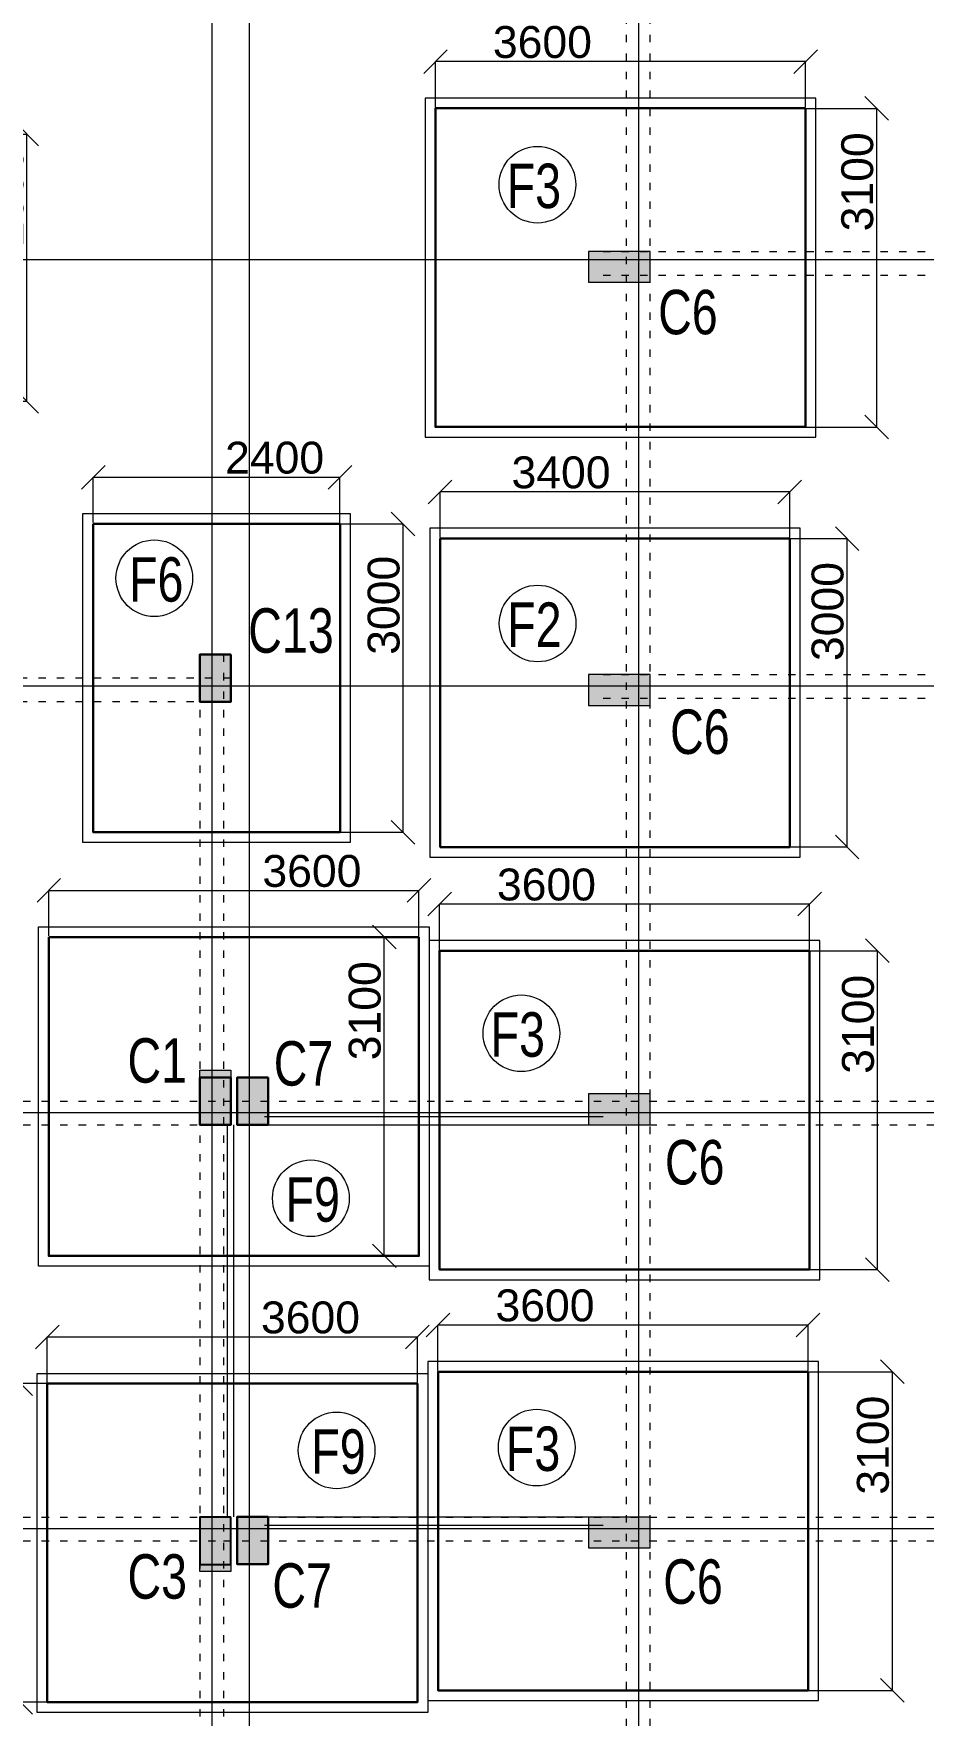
# Model space of a CAD drawing. Header units: inches. Extents: x 719368 to 9005052, y -3573818 to 446967.
# Drawn here: x 4516141 to 4524795, y -1782651 to -1766292 of the extents above; entities that cross this region are included whole.
import ezdxf

# ---------------------------------------------------------------- set-up
doc = ezdxf.new("R2010")
doc.units = ezdxf.units.IN
doc.header["$LTSCALE"] = 20
doc.header["$MEASUREMENT"] = 0
doc.header["$PDMODE"] = 3
doc.linetypes.add('ACAD_ISO03W100', pattern=[30, 12, -18])
doc.linetypes.add('CENTER', pattern=[2, 1.25, -0.25, 0.25, -0.25])
doc.layers.get('Defpoints').update_dxf_attribs({"lineweight": 25})
for name, color, linetype, lineweight in [('COL.FILL', 6, 'Continuous', 20), ('COLUMN', 2, 'Continuous', 25), ('DIM', 7, 'Continuous', 13), ('Expansion joint', 22, 'Continuous', 13), ('FOOTING', 73, 'Continuous', 30), ('GRID', 202, 'CENTER', 5), ('HACHE', 6, 'Continuous', 9), ('hatch', 6, 'Continuous', 0), ('HIDDEN', 181, 'ACAD_ISO03W100', 18), ('Railing', 34, 'Continuous', 20), ('STAIR', 4, 'Continuous', 25), ('WALL', 1, 'Continuous', 18)]:
    doc.layers.add(name, color=color, linetype=linetype, lineweight=lineweight)
doc.styles.add('BOLD', font='arial.ttf')
doc.styles.add('DIM SUMBI', font='arial.ttf')
doc.dimstyles.new('PL1', dxfattribs={"dimtxt": 275, "dimasz": 230, "dimexe": 0.18, "dimexo": 12, "dimgap": 30, "dimtad": 1, "dimjust": 1, "dimdec": 0, "dimzin": 0, "dimdsep": 46, "dimtxsty": 'BOLD', "dimblk": 'OBLIQUE', "dimcen": 0.09, "dimclrd": 256, "dimclre": 256, "dimadec": 0, "dimazin": 0, "dimtfac": 1, "dimtdec": 0, "dimtofl": 0, "dimtmove": 0, "dimatfit": 3, "dimfxl": 0, "dimtolj": 1, "dimtzin": 0, "dimlwd": -1, "dimlwe": -1, "dimarcsym": 0})

# ---------------------------------------------------------------- blocks, each defined once
blk = doc.blocks.new('COLUMN 546')
at = {"layer": 'hatch'}
h = blk.add_hatch(color=0, dxfattribs=at)
h.dxf.hatch_style = 1
h.paths.add_polyline_path([(-0.035, 0), (0.265, 0), (0.265, 0.46), (-0.035, 0.46)])
at = {"layer": 'COLUMN'}
for p, q in [((0.265, 0.46), (-0.035, 0.46)), ((-0.035, 0.46), (-0.035, 0)), ((0.265, 0), (0.265, 0.46)), ((-0.035, 0), (0.265, 0))]:
    blk.add_line(p, q, dxfattribs=at)
blk = doc.blocks.new('_Oblique')
at = {"layer": 'STAIR', "color": 0, "lineweight": -2}
blk.add_line((-0.5, -0.5), (0.5, 0.5), dxfattribs=at)
blk = doc.blocks.new('*D362')
at = {"layer": 'Defpoints', "color": 0, "transparency": 16777216}
for p in [(4514674, -1767269), (4516075, -1767269), (4515174, -1769869)]:
    blk.add_point(p, dxfattribs=at)
at = {"layer": 'DIM', "transparency": 16777216}
for p, q in [((4514686, -1767269), (4516075, -1767269)), ((4516075, -1769869), (4516075, -1767269)), ((4515186, -1769869), (4516075, -1769869))]:
    blk.add_line(p, q, dxfattribs=at)
at = {"layer": 'DIM', "transparency": 16777216, "xscale": 230, "yscale": 230, "zscale": 230}
for p, rotation in [((4516075, -1767269), 90), ((4516075, -1769869), 270)]:
    blk.add_blockref('_Oblique', p, dxfattribs=dict(at, rotation=rotation))
at = {"layer": 'DIM', "color": 0, "transparency": 16777216, "insert": (4515887, -1767879), "char_height": 310, "attachment_point": 5, "rotation": 90, "style": 'BOLD'}
blk.add_mtext('\\A1;2600', dxfattribs=at)
blk = doc.blocks.new('*D371')
at = {"layer": 'Defpoints', "color": 0, "transparency": 16777216}
for p in [(4519121, -1770607), (4516721, -1771061), (4519121, -1771061)]:
    blk.add_point(p, dxfattribs=at)
at = {"layer": 'DIM', "transparency": 16777216}
for p, q in [((4516721, -1771049), (4516721, -1770607)), ((4516721, -1770607), (4519121, -1770607)), ((4519121, -1771049), (4519121, -1770607))]:
    blk.add_line(p, q, dxfattribs=at)
at = {"layer": 'DIM', "transparency": 16777216, "xscale": 230, "yscale": 230, "zscale": 230, "rotation": 180}
blk.add_blockref('_Oblique', (4516721, -1770607), dxfattribs=at)
at = {"layer": 'DIM', "transparency": 16777216, "xscale": 230, "yscale": 230, "zscale": 230}
blk.add_blockref('_Oblique', (4519121, -1770607), dxfattribs=at)
at = {"layer": 'DIM', "color": 0, "transparency": 16777216, "insert": (4518485, -1770419), "char_height": 310, "attachment_point": 5, "style": 'BOLD'}
blk.add_mtext('\\A1;2400', dxfattribs=at)
blk = doc.blocks.new('*D372')
at = {"layer": 'Defpoints', "color": 0, "transparency": 16777216}
for p in [(4518361, -1771061), (4519735, -1771061), (4518596, -1774061)]:
    blk.add_point(p, dxfattribs=at)
at = {"layer": 'DIM', "transparency": 16777216}
for p, q in [((4518373, -1771061), (4519735, -1771061)), ((4519735, -1774061), (4519735, -1771061)), ((4518608, -1774061), (4519735, -1774061))]:
    blk.add_line(p, q, dxfattribs=at)
at = {"layer": 'DIM', "transparency": 16777216, "xscale": 230, "yscale": 230, "zscale": 230}
for p, rotation in [((4519735, -1771061), 90), ((4519735, -1774061), 270)]:
    blk.add_blockref('_Oblique', p, dxfattribs=dict(at, rotation=rotation))
at = {"layer": 'DIM', "color": 0, "transparency": 16777216, "insert": (4519547, -1771853), "char_height": 310, "attachment_point": 5, "rotation": 90, "style": 'BOLD'}
blk.add_mtext('\\A1;3000', dxfattribs=at)
blk = doc.blocks.new('*D515')
at = {"layer": 'Defpoints', "color": 0, "transparency": 16777216}
for p in [(4520050, -1766565), (4520050, -1767019), (4523650, -1767019)]:
    blk.add_point(p, dxfattribs=at)
at = {"layer": 'DIM', "transparency": 16777216}
for p, q in [((4520050, -1767007), (4520050, -1766564)), ((4523650, -1766565), (4520050, -1766565)), ((4523650, -1767007), (4523650, -1766564))]:
    blk.add_line(p, q, dxfattribs=at)
at = {"layer": 'DIM', "transparency": 16777216, "xscale": 230, "yscale": 230, "zscale": 230, "rotation": 180}
blk.add_blockref('_Oblique', (4520050, -1766565), dxfattribs=at)
at = {"layer": 'DIM', "transparency": 16777216, "xscale": 230, "yscale": 230, "zscale": 230}
blk.add_blockref('_Oblique', (4523650, -1766565), dxfattribs=at)
at = {"layer": 'DIM', "color": 0, "transparency": 16777216, "insert": (4521090, -1766376), "char_height": 310, "attachment_point": 5, "style": 'BOLD'}
blk.add_mtext('\\A1;3600', dxfattribs=at)
blk = doc.blocks.new('*D516')
at = {"layer": 'Defpoints', "color": 0, "transparency": 16777216}
for p in [(4523346, -1767019), (4524342, -1767019), (4523314, -1770119)]:
    blk.add_point(p, dxfattribs=at)
at = {"layer": 'DIM', "transparency": 16777216}
for p, q in [((4523358, -1767019), (4524343, -1767019)), ((4524342, -1770119), (4524342, -1767019)), ((4523326, -1770119), (4524343, -1770119))]:
    blk.add_line(p, q, dxfattribs=at)
at = {"layer": 'DIM', "transparency": 16777216, "xscale": 230, "yscale": 230, "zscale": 230}
for p, rotation in [((4524342, -1767019), 90), ((4524342, -1770119), 270)]:
    blk.add_blockref('_Oblique', p, dxfattribs=dict(at, rotation=rotation))
at = {"layer": 'DIM', "color": 0, "transparency": 16777216, "insert": (4524154, -1767734), "char_height": 310, "attachment_point": 5, "rotation": 90, "style": 'BOLD'}
blk.add_mtext('\\A1;3100', dxfattribs=at)
blk = doc.blocks.new('*D535')
at = {"layer": 'Defpoints', "color": 0, "transparency": 16777216}
for p in [(4520095, -1770750), (4520095, -1771204), (4523495, -1771204)]:
    blk.add_point(p, dxfattribs=at)
at = {"layer": 'DIM', "transparency": 16777216}
for p, q in [((4520095, -1771192), (4520095, -1770750)), ((4523495, -1770750), (4520095, -1770750)), ((4523495, -1771192), (4523495, -1770750))]:
    blk.add_line(p, q, dxfattribs=at)
at = {"layer": 'DIM', "transparency": 16777216, "xscale": 230, "yscale": 230, "zscale": 230, "rotation": 180}
blk.add_blockref('_Oblique', (4520095, -1770750), dxfattribs=at)
at = {"layer": 'DIM', "transparency": 16777216, "xscale": 230, "yscale": 230, "zscale": 230}
blk.add_blockref('_Oblique', (4523495, -1770750), dxfattribs=at)
at = {"layer": 'DIM', "color": 0, "transparency": 16777216, "insert": (4521271, -1770562), "char_height": 310, "attachment_point": 5, "style": 'BOLD'}
blk.add_mtext('\\A1;3400', dxfattribs=at)
blk = doc.blocks.new('*D536')
at = {"layer": 'Defpoints', "color": 0, "transparency": 16777216}
for p in [(4523150, -1771204), (4524054, -1771204), (4522989, -1774204)]:
    blk.add_point(p, dxfattribs=at)
at = {"layer": 'DIM', "transparency": 16777216}
for p, q in [((4523162, -1771204), (4524054, -1771204)), ((4524054, -1774204), (4524054, -1771204)), ((4523001, -1774204), (4524054, -1774204))]:
    blk.add_line(p, q, dxfattribs=at)
at = {"layer": 'DIM', "transparency": 16777216, "xscale": 230, "yscale": 230, "zscale": 230}
for p, rotation in [((4524054, -1771204), 90), ((4524054, -1774204), 270)]:
    blk.add_blockref('_Oblique', p, dxfattribs=dict(at, rotation=rotation))
at = {"layer": 'DIM', "color": 0, "transparency": 16777216, "insert": (4523865, -1771914), "char_height": 310, "attachment_point": 5, "rotation": 90, "style": 'BOLD'}
blk.add_mtext('\\A1;3000', dxfattribs=at)
blk = doc.blocks.new('*D543')
at = {"layer": 'Defpoints', "color": 0, "transparency": 16777216}
for p in [(4520089, -1774760), (4520089, -1775214), (4523689, -1775214)]:
    blk.add_point(p, dxfattribs=at)
at = {"layer": 'DIM', "transparency": 16777216}
for p, q in [((4520089, -1775202), (4520089, -1774759)), ((4523689, -1774760), (4520089, -1774760)), ((4523689, -1775202), (4523689, -1774759))]:
    blk.add_line(p, q, dxfattribs=at)
at = {"layer": 'DIM', "transparency": 16777216, "xscale": 230, "yscale": 230, "zscale": 230, "rotation": 180}
blk.add_blockref('_Oblique', (4520089, -1774760), dxfattribs=at)
at = {"layer": 'DIM', "transparency": 16777216, "xscale": 230, "yscale": 230, "zscale": 230}
blk.add_blockref('_Oblique', (4523689, -1774760), dxfattribs=at)
at = {"layer": 'DIM', "color": 0, "transparency": 16777216, "insert": (4521129, -1774571), "char_height": 310, "attachment_point": 5, "style": 'BOLD'}
blk.add_mtext('\\A1;3600', dxfattribs=at)
blk = doc.blocks.new('*D544')
at = {"layer": 'Defpoints', "color": 0, "transparency": 16777216}
for p in [(4523217, -1775214), (4524349, -1775214), (4523262, -1778314)]:
    blk.add_point(p, dxfattribs=at)
at = {"layer": 'DIM', "transparency": 16777216}
for p, q in [((4523229, -1775214), (4524349, -1775214)), ((4524349, -1778314), (4524349, -1775214)), ((4523274, -1778314), (4524349, -1778314))]:
    blk.add_line(p, q, dxfattribs=at)
at = {"layer": 'DIM', "transparency": 16777216, "xscale": 230, "yscale": 230, "zscale": 230}
for p, rotation in [((4524349, -1775214), 90), ((4524349, -1778314), 270)]:
    blk.add_blockref('_Oblique', p, dxfattribs=dict(at, rotation=rotation))
at = {"layer": 'DIM', "color": 0, "transparency": 16777216, "insert": (4524161, -1775929), "char_height": 310, "attachment_point": 5, "rotation": 90, "style": 'BOLD'}
blk.add_mtext('\\A1;3100', dxfattribs=at)
blk = doc.blocks.new('*D551')
at = {"layer": 'Defpoints', "color": 0, "transparency": 16777216}
for p in [(4520074, -1778854), (4520074, -1779308), (4523674, -1779308)]:
    blk.add_point(p, dxfattribs=at)
at = {"layer": 'DIM', "transparency": 16777216}
for p, q in [((4520074, -1779296), (4520074, -1778854)), ((4523674, -1778854), (4520074, -1778854)), ((4523674, -1779296), (4523674, -1778854))]:
    blk.add_line(p, q, dxfattribs=at)
at = {"layer": 'DIM', "transparency": 16777216, "xscale": 230, "yscale": 230, "zscale": 230, "rotation": 180}
blk.add_blockref('_Oblique', (4520074, -1778854), dxfattribs=at)
at = {"layer": 'DIM', "transparency": 16777216, "xscale": 230, "yscale": 230, "zscale": 230}
blk.add_blockref('_Oblique', (4523674, -1778854), dxfattribs=at)
at = {"layer": 'DIM', "color": 0, "transparency": 16777216, "insert": (4521115, -1778665), "char_height": 310, "attachment_point": 5, "style": 'BOLD'}
blk.add_mtext('\\A1;3600', dxfattribs=at)
blk = doc.blocks.new('*D552')
at = {"layer": 'Defpoints', "color": 0, "transparency": 16777216}
for p in [(4516014, -1779424), (4517116, -1779424), (4517247, -1782524)]:
    blk.add_point(p, dxfattribs=at)
at = {"layer": 'DIM', "transparency": 16777216}
for p, q in [((4517104, -1779424), (4516014, -1779424)), ((4516014, -1782524), (4516014, -1779424)), ((4517235, -1782524), (4516014, -1782524))]:
    blk.add_line(p, q, dxfattribs=at)
at = {"layer": 'DIM', "transparency": 16777216, "xscale": 230, "yscale": 230, "zscale": 230}
for p, rotation in [((4516014, -1779424), 90), ((4516014, -1782524), 270)]:
    blk.add_blockref('_Oblique', p, dxfattribs=dict(at, rotation=rotation))
at = {"layer": 'DIM', "color": 0, "transparency": 16777216, "insert": (4515826, -1780139), "char_height": 310, "attachment_point": 5, "rotation": 90, "style": 'BOLD'}
blk.add_mtext('\\A1;3100', dxfattribs=at)
blk = doc.blocks.new('*D575')
at = {"layer": 'Defpoints', "color": 0, "transparency": 16777216}
for p in [(4519874, -1778970), (4516274, -1779424), (4519874, -1779424)]:
    blk.add_point(p, dxfattribs=at)
at = {"layer": 'DIM', "transparency": 16777216}
for p, q in [((4516274, -1779412), (4516274, -1778970)), ((4516274, -1778970), (4519874, -1778970)), ((4519874, -1779412), (4519874, -1778970))]:
    blk.add_line(p, q, dxfattribs=at)
at = {"layer": 'DIM', "transparency": 16777216, "xscale": 230, "yscale": 230, "zscale": 230, "rotation": 180}
blk.add_blockref('_Oblique', (4516274, -1778970), dxfattribs=at)
at = {"layer": 'DIM', "transparency": 16777216, "xscale": 230, "yscale": 230, "zscale": 230}
blk.add_blockref('_Oblique', (4519874, -1778970), dxfattribs=at)
at = {"layer": 'DIM', "color": 0, "transparency": 16777216, "insert": (4518834, -1778782), "char_height": 310, "attachment_point": 5, "style": 'BOLD'}
blk.add_mtext('\\A1;3600', dxfattribs=at)
blk = doc.blocks.new('*D576')
at = {"layer": 'Defpoints', "color": 0, "transparency": 16777216}
for p in [(4523658, -1779308), (4524494, -1779308), (4523527, -1782408)]:
    blk.add_point(p, dxfattribs=at)
at = {"layer": 'DIM', "transparency": 16777216}
for p, q in [((4523670, -1779308), (4524494, -1779308)), ((4524494, -1782408), (4524494, -1779308)), ((4523539, -1782408), (4524494, -1782408))]:
    blk.add_line(p, q, dxfattribs=at)
at = {"layer": 'DIM', "transparency": 16777216, "xscale": 230, "yscale": 230, "zscale": 230}
for p, rotation in [((4524494, -1779308), 90), ((4524494, -1782408), 270)]:
    blk.add_blockref('_Oblique', p, dxfattribs=dict(at, rotation=rotation))
at = {"layer": 'DIM', "color": 0, "transparency": 16777216, "insert": (4524306, -1780023), "char_height": 310, "attachment_point": 5, "rotation": 90, "style": 'BOLD'}
blk.add_mtext('\\A1;3100', dxfattribs=at)
blk = doc.blocks.new('*D577')
at = {"layer": 'Defpoints', "color": 0, "transparency": 16777216}
for p in [(4519889, -1774627), (4516289, -1775081), (4519889, -1775081)]:
    blk.add_point(p, dxfattribs=at)
at = {"layer": 'DIM', "transparency": 16777216}
for p, q in [((4516289, -1775069), (4516289, -1774627)), ((4516289, -1774627), (4519889, -1774627)), ((4519889, -1775069), (4519889, -1774627))]:
    blk.add_line(p, q, dxfattribs=at)
at = {"layer": 'DIM', "transparency": 16777216, "xscale": 230, "yscale": 230, "zscale": 230, "rotation": 180}
blk.add_blockref('_Oblique', (4516289, -1774627), dxfattribs=at)
at = {"layer": 'DIM', "transparency": 16777216, "xscale": 230, "yscale": 230, "zscale": 230}
blk.add_blockref('_Oblique', (4519889, -1774627), dxfattribs=at)
at = {"layer": 'DIM', "color": 0, "transparency": 16777216, "insert": (4518848, -1774439), "char_height": 310, "attachment_point": 5, "style": 'BOLD'}
blk.add_mtext('\\A1;3600', dxfattribs=at)
blk = doc.blocks.new('*D578')
at = {"layer": 'Defpoints', "color": 0, "transparency": 16777216}
for p in [(4518716, -1775081), (4519552, -1775081), (4518584, -1778181)]:
    blk.add_point(p, dxfattribs=at)
at = {"layer": 'DIM', "transparency": 16777216}
for p, q in [((4518728, -1775081), (4519552, -1775081)), ((4519552, -1778181), (4519552, -1775081)), ((4518596, -1778181), (4519552, -1778181))]:
    blk.add_line(p, q, dxfattribs=at)
at = {"layer": 'DIM', "transparency": 16777216, "xscale": 230, "yscale": 230, "zscale": 230}
for p, rotation in [((4519552, -1775081), 90), ((4519552, -1778181), 270)]:
    blk.add_blockref('_Oblique', p, dxfattribs=dict(at, rotation=rotation))
at = {"layer": 'DIM', "color": 0, "transparency": 16777216, "insert": (4519363, -1775797), "char_height": 310, "attachment_point": 5, "rotation": 90, "style": 'BOLD'}
blk.add_mtext('\\A1;3100', dxfattribs=at)

msp = doc.modelspace()

# ---------------------------------------------------------------- hatches: boundary and pattern name
at = {"layer": 'COL.FILL'}
for points in [[(4522139.2, -1768411.1), (4522139.2, -1768711.1), (4521539.2, -1768711.1), (4521539.2, -1768411.1)], [(4518059.2, -1772331.1), (4517759.2, -1772331.1), (4517759.2, -1772791.1), (4518059.2, -1772791.1)], [(4522139.2, -1772526.1), (4522139.2, -1772826.1), (4521539.2, -1772826.1), (4521539.2, -1772526.1)], [(4518059.2, -1776376.1), (4517759.2, -1776376.1), (4517759.2, -1776906.1), (4518059.2, -1776906.1)], [(4518421.2, -1776446.1), (4518121.2, -1776446.1), (4518121.2, -1776906.1), (4518421.2, -1776906.1)], [(4522139.2, -1776606.1), (4522139.2, -1776906.1), (4521539.2, -1776906.1), (4521539.2, -1776606.1)], [(4518059.2, -1780722.6), (4517759.2, -1780722.6), (4517759.2, -1781252.6), (4518059.2, -1781252.6)], [(4518421.2, -1780721.1), (4518121.2, -1780721.1), (4518121.2, -1781181.1), (4518421.2, -1781181.1)], [(4522139.2, -1780722.6), (4522139.2, -1781022.6), (4521539.2, -1781022.6), (4521539.2, -1780722.6)]]:
    msp.add_hatch(color=256, dxfattribs=at).paths.add_polyline_path(points)
at = {"layer": 'COLUMN'}
for points in [[(4517759.2, -1772331.1), (4518059.2, -1772331.1), (4518059.2, -1772791.1), (4517759.2, -1772791.1)], [(4517759.2, -1776446.1), (4518059.2, -1776446.1), (4518059.2, -1776906.1), (4517759.2, -1776906.1)], [(4518121.2, -1776446.1), (4518421.2, -1776446.1), (4518421.2, -1776906.1), (4518121.2, -1776906.1)], [(4517759.2, -1780722.6), (4518059.2, -1780722.6), (4518059.2, -1781182.6), (4517759.2, -1781182.6)], [(4518121.2, -1780721.1), (4518421.2, -1780721.1), (4518421.2, -1781181.1), (4518121.2, -1781181.1)]]:
    msp.add_hatch(color=256, dxfattribs=at).paths.add_polyline_path(points)

# ---------------------------------------------------------------- linework, layer by layer
at = {"layer": 'COL.FILL'}
for points in [[(4522139.2, -1768711.1), (4522139.2, -1768411.1), (4521539.2, -1768411.1), (4521539.2, -1768711.1)], [(4517759.2, -1772331.1), (4518059.2, -1772331.1), (4518059.2, -1772791.1), (4517759.2, -1772791.1)], [(4522139.2, -1772826.1), (4522139.2, -1772526.1), (4521539.2, -1772526.1), (4521539.2, -1772826.1)], [(4517759.2, -1776376.1), (4518059.2, -1776376.1), (4518059.2, -1776906.1), (4517759.2, -1776906.1)], [(4518121.2, -1776446.1), (4518421.2, -1776446.1), (4518421.2, -1776906.1), (4518121.2, -1776906.1)], [(4522139.2, -1776906.1), (4522139.2, -1776606.1), (4521539.2, -1776606.1), (4521539.2, -1776906.1)], [(4517759.2, -1780722.6), (4518059.2, -1780722.6), (4518059.2, -1781252.6), (4517759.2, -1781252.6)], [(4518121.2, -1780721.1), (4518421.2, -1780721.1), (4518421.2, -1781181.1), (4518121.2, -1781181.1)], [(4522139.2, -1781022.6), (4522139.2, -1780722.6), (4521539.2, -1780722.6), (4521539.2, -1781022.6)]]:
    msp.add_lwpolyline(points, close=True, dxfattribs=at)
at = {"layer": 'COLUMN'}
for points in [[(4518059.2, -1772331.1), (4517759.2, -1772331.1), (4517759.2, -1772791.1), (4518059.2, -1772791.1)], [(4518059.2, -1776446.1), (4517759.2, -1776446.1), (4517759.2, -1776906.1), (4518059.2, -1776906.1)], [(4518421.2, -1776446.1), (4518121.2, -1776446.1), (4518121.2, -1776906.1), (4518421.2, -1776906.1)], [(4518059.2, -1780722.6), (4517759.2, -1780722.6), (4517759.2, -1781182.6), (4518059.2, -1781182.6)], [(4518421.2, -1780721.1), (4518121.2, -1780721.1), (4518121.2, -1781181.1), (4518421.2, -1781181.1)]]:
    msp.add_lwpolyline(points, close=True, dxfattribs=at)
at = {"layer": 'DIM'}
for centre in [(4521041.6, -1767761.8), (4517315.1, -1771590), (4521043.4, -1772030), (4520885.3, -1776016.5), (4518837.8, -1777621.5), (4519088.3, -1780073.5), (4521034.1, -1780046)]:
    msp.add_circle(centre, 372.8, dxfattribs=at)
at = {"layer": 'Expansion joint', "linetype": 'ByBlock', "ltscale": 0.05}
for p, q in [((4518024.2, -1776906.1), (4518024.2, -1780721.1)), ((4518086.2, -1776906.1), (4518086.2, -1780721.1))]:
    msp.add_line(p, q, dxfattribs=at)
at = {"layer": 'FOOTING'}
for points in [[(4523649.7, -1767018.6), (4520049.7, -1767018.6), (4520049.7, -1770118.6), (4523649.7, -1770118.6)], [(4516721.2, -1771061.1), (4519121.2, -1771061.1), (4519121.2, -1774061.1), (4516721.2, -1774061.1)], [(4523495.5, -1771204.2), (4520095.5, -1771204.2), (4520095.5, -1774204.2), (4523495.5, -1774204.2)], [(4516288.7, -1775081.5), (4519888.7, -1775081.5), (4519888.7, -1778181.5), (4516288.7, -1778181.5)], [(4523688.7, -1775213.6), (4520088.7, -1775213.6), (4520088.7, -1778313.6), (4523688.7, -1778313.6)], [(4523674.3, -1779307.8), (4520074.3, -1779307.8), (4520074.3, -1782407.8), (4523674.3, -1782407.8)], [(4516274.3, -1779423.9), (4519874.3, -1779423.9), (4519874.3, -1782523.9), (4516274.3, -1782523.9)]]:
    msp.add_lwpolyline(points, close=True, dxfattribs=at)
at = {"layer": 'GRID', "lineweight": 18, "ltscale": 0.05}
for p, q in [((4522024.2, -1750326.2), (4522024.2, -1799128.2)), ((4517874.2, -1752033.1), (4517874.2, -1799128.2)), ((4518236.2, -1752022.4), (4518236.2, -1799128.2)), ((4540972, -1768491.1), (4468546.8, -1768491.1)), ((4540972, -1772641.1), (4468546.8, -1772641.1)), ((4540972, -1776791.1), (4468546.8, -1776791.1)), ((4540972, -1780837.6), (4468546.8, -1780837.6))]:
    msp.add_line(p, q, dxfattribs=at)
at = {"layer": 'HACHE'}
for points in [[(4523749.7, -1766918.6), (4519949.7, -1766918.6), (4519949.7, -1770218.6), (4523749.7, -1770218.6)], [(4516621.2, -1770961.1), (4519221.2, -1770961.1), (4519221.2, -1774161.1), (4516621.2, -1774161.1)], [(4523595.5, -1771104.2), (4519995.5, -1771104.2), (4519995.5, -1774304.2), (4523595.5, -1774304.2)], [(4516188.7, -1774981.5), (4519988.7, -1774981.5), (4519988.7, -1778281.5), (4516188.7, -1778281.5)], [(4523788.7, -1775113.6), (4519988.7, -1775113.6), (4519988.7, -1778413.6), (4523788.7, -1778413.6)], [(4523774.3, -1779207.8), (4519974.3, -1779207.8), (4519974.3, -1782507.8), (4523774.3, -1782507.8)], [(4516174.3, -1779323.9), (4519974.3, -1779323.9), (4519974.3, -1782623.9), (4516174.3, -1782623.9)]]:
    msp.add_lwpolyline(points, close=True, dxfattribs=at)
at = {"layer": 'HIDDEN', "linetype": 'ACAD_ISO03W100', "ltscale": 0.3}
for p, q in [((4521909.2, -1797516.1), (4521909.2, -1755961.1)), ((4522139.2, -1797516.1), (4522139.2, -1755961.1)), ((4521679.2, -1768411.1), (4538409.2, -1768411.1)), ((4521679.2, -1768641.1), (4538409.2, -1768641.1)), ((4517759.2, -1772331.1), (4517759.2, -1786951.1)), ((4517989.2, -1772331.1), (4517989.2, -1786951.1)), ((4518059.2, -1772561.1), (4507459.2, -1772561.1)), ((4521679.2, -1772526.1), (4537949.2, -1772526.1)), ((4521679.2, -1772756.1), (4537949.2, -1772756.1)), ((4518059.2, -1772791.1), (4507459.2, -1772791.1)), ((4492999.2, -1776676.1), (4518059.2, -1776676.1)), ((4517989.2, -1776676.1), (4537949.2, -1776676.1)), ((4492999.2, -1776906.1), (4518059.2, -1776906.1)), ((4517989.2, -1776906.1), (4537949.2, -1776906.1)), ((4492999.2, -1780722.6), (4518059.2, -1780722.6)), ((4517989.2, -1780722.6), (4537949.2, -1780722.6)), ((4492999.2, -1780952.6), (4518059.2, -1780952.6)), ((4517989.2, -1780952.6), (4537949.2, -1780952.6))]:
    msp.add_line(p, q, dxfattribs=at)
at = {"layer": 'Railing', "linetype": 'ByBlock', "ltscale": 0.05}
for p, q in [((4518386.2, -1776826.1), (4521679.2, -1776826.1)), ((4518386.2, -1776906.1), (4521679.2, -1776906.1)), ((4518386.2, -1780721.1), (4521679.2, -1780721.1)), ((4518386.2, -1780801.1), (4521679.2, -1780801.1))]:
    msp.add_line(p, q, dxfattribs=at)

# ---------------------------------------------------------------- block references
at = {"layer": 'WALL', "color": 7, "extrusion": (0, 0, -1), "xscale": 1000, "yscale": 1000, "zscale": -1000}
for p in [(-4518024.2, -1772791.1), (-4518024.2, -1776906.1), (-4518386.2, -1776906.1), (-4518386.2, -1776906.1), (-4518386.2, -1781181.1), (-4518386.2, -1781181.1)]:
    msp.add_blockref('COLUMN 546', p, dxfattribs=at)
at = {"layer": 'WALL', "color": 7, "extrusion": (0, 0, -1), "yscale": 1000, "zscale": -1000, "rotation": 180}
for p, xscale in [((-4518024.2, -1772331.1), -1000), ((-4517794.2, -1772331.1), 1000), ((-4518024.2, -1776446.1), -1000), ((-4518386.2, -1776446.1), -1000), ((-4518156.2, -1776446.1), 1000), ((-4518024.2, -1780722.6), -1000), ((-4518024.2, -1780722.6), -1000), ((-4518386.2, -1780721.1), -1000), ((-4518156.2, -1780721.1), 1000)]:
    msp.add_blockref('COLUMN 546', p, dxfattribs=dict(at, xscale=xscale))

# ---------------------------------------------------------------- texts
at = {"layer": 'DIM', "style": 'DIM SUMBI', "width": 0.75}
for s, p in [('F3', (4520742.4, -1767989.4)), ('C6', (4522215.6, -1769216.9)), ('F6', (4517069, -1771817.5)), ('C13', (4518228.8, -1772314.4)), ('F2', (4520747.5, -1772257.6)), ('C6', (4522331.9, -1773298.9)), ('F3', (4520586.1, -1776244.1)), ('C1', (4517054, -1776496.6)), ('C7', (4518476.8, -1776525.2)), ('C6', (4522281.7, -1777486.7)), ('F9', (4518591.7, -1777849)), ('F9', (4518842.2, -1780301)), ('F3', (4520734.8, -1780273.5)), ('C3', (4517054, -1781516)), ('C7', (4518463.5, -1781604)), ('C6', (4522265.3, -1781565.8))]:
    msp.add_text(s, height=432.43, dxfattribs=at).set_placement(p)

# ---------------------------------------------------------------- dimensions: what is measured, and where the dimension line sits
at = {"layer": 'DIM'}
for base, p1, p2, angle, picture, middle in [((4520049.7, -1766564.6), (4523649.7, -1767018.6), (4520049.7, -1767018.6), 180, '*D515', (4521090, -1766564.6)), ((4524342.4, -1767018.6), (4523313.8, -1770118.6), (4523346, -1767018.6), 270, '*D516', (4524342.4, -1767734)), ((4516074.9, -1767268.9), (4515174.3, -1769868.9), (4514674.1, -1767268.9), 270, '*D362', (4516074.9, -1767879.4)), ((4520095.5, -1770750.2), (4523495.5, -1771204.2), (4520095.5, -1771204.2), 180, '*D535', (4521271.3, -1770750.2)), ((4519735.1, -1771061.1), (4518596.3, -1774061.1), (4518361.3, -1771061.1), 270, '*D372', (4519735.1, -1771853)), ((4524053.7, -1771204.2), (4522989.4, -1774204.2), (4523150.2, -1771204.2), 270, '*D536', (4524053.7, -1771914.2)), ((4520088.7, -1774759.6), (4523688.7, -1775213.6), (4520088.7, -1775213.6), 180, '*D543', (4521129, -1774759.6)), ((4519551.8, -1775081.5), (4518584.5, -1778181.5), (4518715.6, -1775081.5), 270, '*D578', (4519551.8, -1775796.9)), ((4524349.3, -1775213.6), (4523262.2, -1778313.6), (4523217.3, -1775213.6), 270, '*D544', (4524349.3, -1775929)), ((4520074.3, -1778853.8), (4523674.3, -1779307.8), (4520074.3, -1779307.8), 180, '*D551', (4521114.6, -1778853.8)), ((4516014.1, -1779423.9), (4517246.6, -1782523.9), (4517115.5, -1779423.9), 270, '*D552', (4516014.1, -1780139.3)), ((4524494.1, -1779307.8), (4523526.8, -1782407.8), (4523657.8, -1779307.8), 270, '*D576', (4524494.1, -1780023.2))]:
    dim = msp.add_linear_dim(base=base, p1=p1, p2=p2, angle=angle, dimstyle='PL1', override={"dimtxt": 310}, dxfattribs=at)
    dim.commit()
    dim.dimension.update_dxf_attribs({"geometry": picture, "text_midpoint": middle, "dimtype": 160})
for base, p1, p2, picture, middle in [((4519121.2, -1770607.1), (4516721.2, -1771061.1), (4519121.2, -1771061.1), '*D371', (4518485.3, -1770607.1)), ((4519888.7, -1774627.5), (4516288.7, -1775081.5), (4519888.7, -1775081.5), '*D577', (4518848.5, -1774627.5)), ((4519874.3, -1778969.9), (4516274.3, -1779423.9), (4519874.3, -1779423.9), '*D575', (4518834, -1778969.9))]:
    dim = msp.add_linear_dim(base=base, p1=p1, p2=p2, dimstyle='PL1', override={"dimtxt": 310}, dxfattribs=at)
    dim.commit()
    dim.dimension.update_dxf_attribs({"geometry": picture, "text_midpoint": middle, "dimtype": 160})

doc.saveas('drawing.dxf')
